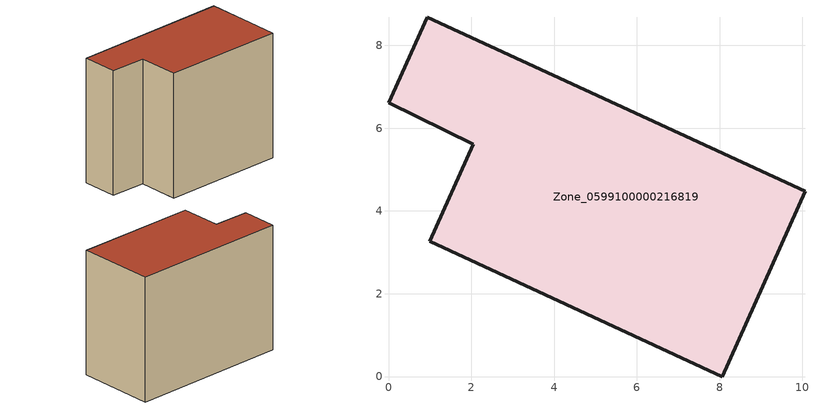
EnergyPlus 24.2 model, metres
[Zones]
Zone_0599100000216819
 floor ground (C_G): 10.06,4.47 8.06,0 0.99,3.26 2.05,5.62 0,6.61 0.93,8.67 z0
 wall outside (C_F): 8.06,0 10.06,4.47 0.93,8.67 0,6.61 2.05,5.62 0.99,3.26 8.06,0 z0:7.94
 roof outside (C_R): 0.99,3.26 8.06,0 10.06,4.47 0.93,8.67 0,6.61 2.05,5.62 z7.94
[BUILDING]
Pand.0599100000216819: North Axis=0; Terrain=City; Loads Convergence Tolerance Value=0.04; Temperature Convergence Tolerance Value=0.4; Solar Distribution=FullExterior; Maximum Number of Warmup Days=25; Minimum Number of Warmup Days=1
[Site:Location]
Rotterdam.The.Hague.AP_ZH_NLD Design_Conditions: Latitude=51.96; Longitude=4.45; Time Zone=1; Elevation=-4.5
[SITE:GROUNDTEMPERATURE:BUILDINGSURFACE]
18, 18, 18, 18, 18, 18, 18, 18, 18, 18, 18, 18
[MATERIAL] Thermal Absorptance=0.9; Solar Absorptance=0.7; Visible Absorptance=0.7
Name | Roughness | Thickness | Conductivity | Density | Specific Heat
G.TI.1946 | MediumSmooth | 0.15 | 1 | 540 | 1210
F.TI.1946 | Rough | 0.3 | 0.857143 | 1920 | 840
R.TI.1946 | MediumRough | 0.2 | 0.1 | 1500 | 1000
[CONSTRUCTION]
C_G: G.TI.1946
C_F: F.TI.1946
C_R: R.TI.1946
[ZONE]
Zone_0599100000216819: Type=1; Multiplier=1; Ceiling Height=Autocalculate; Volume=Autocalculate; Floor Area=autocalculate; Part of Total Floor Area=Yes
[ZONEINFILTRATION:DESIGNFLOWRATE]
Infil_Zone_0599100000216819: Zone or ZoneList or Space or SpaceList=Zone_0599100000216819; Schedule=AlwaysOn; Design Flow Rate Calculation Method=Flow/Area; Flow Rate per Floor Area=0.003; Constant Term Coefficient=1; Temperature Term Coefficient=0; Velocity Term Coefficient=0; Velocity Squared Term Coefficient=0
[HVACTEMPLATE:ZONE:IDEALLOADSAIRSYSTEM]
Zone_0599100000216819: Maximum Heating Supply Air Temperature=50; Minimum Cooling Supply Air Temperature=13; Maximum Heating Supply Air Humidity Ratio=0.0156; Minimum Cooling Supply Air Humidity Ratio=0.0077; Heating Limit=NoLimit; Cooling Limit=NoLimit; Dehumidification Control Type=ConstantSensibleHeatRatio; Cooling Sensible Heat Ratio=0.7; Dehumidification Setpoint=60; Humidification Control Type=None; Humidification Setpoint=30; Outdoor Air Method=None; Outdoor Air Flow Rate per Person=0.00944; Outdoor Air Flow Rate per Zone Floor Area=0; Outdoor Air Flow Rate per Zone=0; Demand Controlled Ventilation Type=None; Outdoor Air Economizer Type=NoEconomizer; Heat Recovery Type=None; Sensible Heat Recovery Effectiveness=0.7; Latent Heat Recovery Effectiveness=0.65
[ZONECONTROL:THERMOSTAT]
ThermostatControl_Zone_0599100000216819: Zone or ZoneList=Zone_0599100000216819; Control Type Schedule=DualSetpointControlType; Control 1=Thermostat_Zone_0599100000216819; Temperature Difference Between Cutout And Setpoint=0
[THERMOSTATSETPOINT:DUALSETPOINT]
Thermostat_Zone_0599100000216819: Heating Setpoint Temperature Schedule=HeatingSetpoint_Zone_0599100000216819; Cooling Setpoint Temperature Schedule=CoolingSetpoint_Zone_0599100000216819
[SCHEDULE:COMPACT]
HeatingSetpoint_Zone_0599100000216819: Through: 12/31, For: AllDays, Until: 24:00, 21
CoolingSetpoint_Zone_0599100000216819: Through: 12/31, For: AllDays, Until: 24:00, 24
DualSetpointControlType: Through: 12/31, For: AllDays, Until: 24:00, 4
AlwaysOn: Through: 12/31, For: AllDays, Until: 24:00, 1
